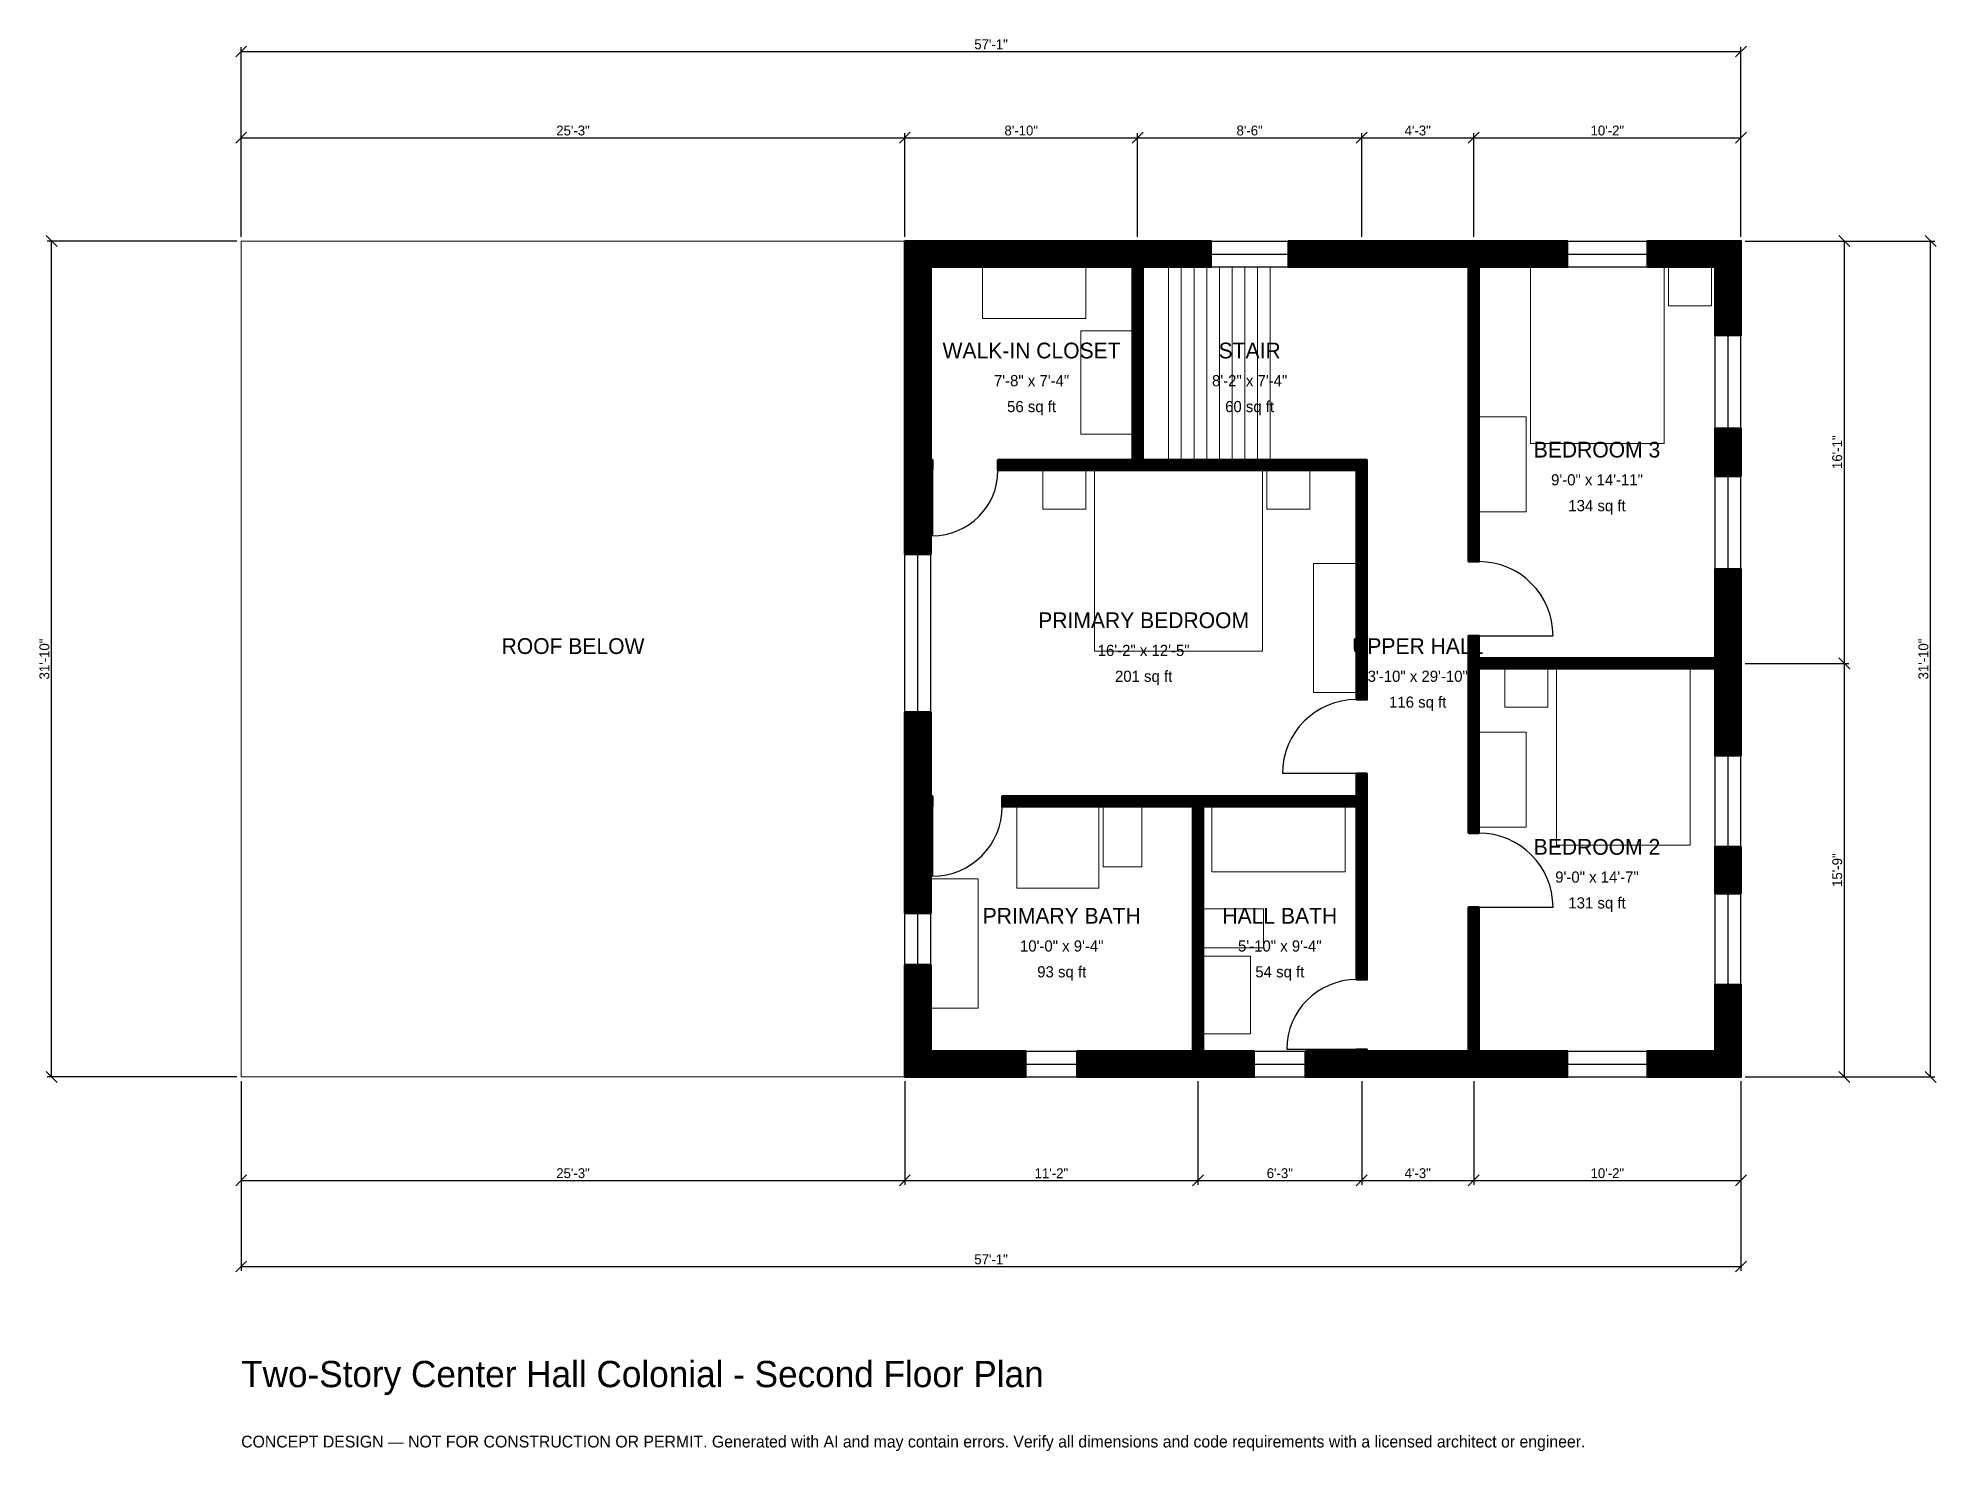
# Model space of a CAD drawing. Header units: inches. Extents: x -93 to 774, y -171 to 475.
import ezdxf
from ezdxf.enums import TextEntityAlignment as Align

# ---------------------------------------------------------------- set-up
doc = ezdxf.new("R2010")
doc.units = ezdxf.units.IN
doc.header["$MEASUREMENT"] = 0
doc.linetypes.add('DASHED', pattern=[0.6, 0.5, -0.1])
for name, color, linetype, lineweight in [('A-ANNO-DIMS', 1, 'Continuous', 13), ('A-ANNO-TEXT', 7, 'Continuous', 18), ('A-AREA-IDEN', 7, 'Continuous', 18), ('A-DOOR', 2, 'Continuous', 25), ('A-FLOR-FIXT', 9, 'Continuous', 13), ('A-FLOR-STRS', 3, 'Continuous', 18), ('A-FURN', 9, 'Continuous', 13), ('A-GLAZ', 4, 'Continuous', 25), ('A-SITE-PAVE', 8, 'Continuous', 13), ('A-WALL', 7, 'Continuous', 50), ('A-WALL-PATT', 8, 'Continuous', 13)]:
    doc.layers.add(name, color=color, linetype=linetype, lineweight=lineweight)
doc.dimstyles.new('PLAN', dxfattribs={"dimtxt": 4.5, "dimasz": 3, "dimexe": 2, "dimexo": 2, "dimgap": 1, "dimtad": 1, "dimdec": 0, "dimlunit": 4, "dimtsz": 2.5, "dimcen": 2.5, "dimclrd": 1, "dimclre": 1, "dimazin": 3, "dimtfac": 1, "dimtmove": 0, "dimatfit": 3})

msp = doc.modelspace()

# ---------------------------------------------------------------- hatches: boundary and pattern name
at = {"layer": 'A-WALL-PATT'}
h = msp.add_hatch(dxfattribs=at)
h.set_pattern_fill('ANSI31', color=8, scale=0.8)
h.paths.add_polyline_path([(431.1024, 0), (381.8898, 0), (381.8898, 11.811), (431.1024, 11.811), (434.6457, 11.811), (434.6457, 123.622), (347.6378, 123.622), (347.6378, 128.3465), (434.6457, 128.3465), (439.3701, 128.3465), (509.4488, 128.3465), (509.4488, 138.5827), (514.1732, 138.5827), (514.1732, 128.3465), (514.1732, 123.622), (514.1732, 44.4882), (509.4488, 44.4882), (509.4488, 123.622), (439.3701, 123.622), (439.3701, 11.811), (442.9134, 11.811), (462.5984, 11.811), (462.5984, 0), (442.9134, 0), (439.3701, 0), (439.3701, 0), (434.6457, 0), (434.6457, 0), (431.1024, 0)])
h.paths.add_polyline_path([(314.9606, 0), (314.9606, 0), (303.1496, 0), (303.1496, 0), (303.1496, 0), (303.1496, 11.811), (303.1496, 11.811), (303.1496, 51.1811), (314.9606, 51.1811), (314.9606, 11.811), (358.2677, 11.811), (358.2677, 0), (314.9606, 0)])
h.paths.add_polyline_path([(303.1496, 120.0787), (303.1496, 123.622), (303.1496, 123.622), (303.1496, 128.3465), (303.1496, 128.3465), (303.1496, 131.8898), (303.1496, 166.7323), (314.9606, 166.7323), (314.9606, 131.8898), (314.9606, 128.3465), (315.748, 128.3465), (315.748, 123.622), (314.9606, 123.622), (314.9606, 120.0787), (314.9606, 74.8031), (303.1496, 74.8031), (303.1496, 120.0787)])
h.paths.add_polyline_path([(303.1496, 273.622), (303.1496, 277.1654), (303.1496, 277.1654), (303.1496, 281.8898), (303.1496, 281.8898), (303.1496, 285.4331), (303.1496, 370.0787), (303.1496, 370.0787), (303.1496, 381.8898), (303.1496, 381.8898), (303.1496, 381.8898), (314.9606, 381.8898), (314.9606, 381.8898), (403.5433, 381.8898), (407.0866, 381.8898), (407.0866, 381.8898), (411.811, 381.8898), (411.811, 381.8898), (415.3543, 381.8898), (442.9134, 381.8898), (442.9134, 370.0787), (415.3543, 370.0787), (411.811, 370.0787), (411.811, 281.8898), (509.4488, 281.8898), (514.1732, 281.8898), (514.1732, 277.1654), (514.1732, 172.4409), (509.4488, 172.4409), (509.4488, 277.1654), (411.811, 277.1654), (407.0866, 277.1654), (345.6693, 277.1654), (345.6693, 281.8898), (407.0866, 281.8898), (407.0866, 370.0787), (403.5433, 370.0787), (314.9606, 370.0787), (314.9606, 285.4331), (314.9606, 281.8898), (315.748, 281.8898), (315.748, 277.1654), (314.9606, 277.1654), (314.9606, 273.622), (314.9606, 238.7795), (303.1496, 238.7795), (303.1496, 273.622)])
h.paths.add_polyline_path([(505.9055, 381.8898), (517.7165, 381.8898), (557.0866, 381.8898), (560.6299, 381.8898), (560.6299, 381.8898), (565.3543, 381.8898), (565.3543, 381.8898), (568.8976, 381.8898), (605.7087, 381.8898), (605.7087, 370.0787), (568.8976, 370.0787), (565.3543, 370.0787), (565.3543, 235.4331), (560.6299, 235.4331), (560.6299, 370.0787), (557.0866, 370.0787), (517.7165, 370.0787), (505.9055, 370.0787), (478.3465, 370.0787), (478.3465, 381.8898), (505.9055, 381.8898)])
h.paths.add_polyline_path([(673.2283, 381.8898), (673.2283, 381.8898), (685.0394, 381.8898), (685.0394, 381.8898), (685.0394, 381.8898), (685.0394, 370.0787), (685.0394, 370.0787), (685.0394, 338.8451), (673.2283, 338.8451), (673.2283, 370.0787), (642.3228, 370.0787), (642.3228, 381.8898), (673.2283, 381.8898)])
h.paths.add_polyline_path([(685.0394, 274.5407), (673.2283, 274.5407), (673.2283, 296.3255), (685.0394, 296.3255), (685.0394, 274.5407)])
h.paths.add_polyline_path([(685.0394, 194.8819), (685.0394, 191.3386), (685.0394, 191.3386), (685.0394, 186.6142), (685.0394, 186.6142), (685.0394, 183.0709), (685.0394, 146.8504), (673.2283, 146.8504), (673.2283, 183.0709), (673.2283, 186.6142), (565.3543, 186.6142), (565.3543, 111.4173), (560.6299, 111.4173), (560.6299, 186.6142), (560.6299, 191.3386), (560.6299, 201.5748), (565.3543, 201.5748), (565.3543, 191.3386), (673.2283, 191.3386), (673.2283, 194.8819), (673.2283, 232.021), (685.0394, 232.021), (685.0394, 194.8819)])
h.paths.add_polyline_path([(685.0394, 83.8583), (673.2283, 83.8583), (673.2283, 105.1181), (685.0394, 105.1181), (685.0394, 83.8583)])
h.paths.add_polyline_path([(685.0394, 11.811), (685.0394, 11.811), (685.0394, 0), (685.0394, 0), (685.0394, 0), (673.2283, 0), (673.2283, 0), (642.3228, 0), (642.3228, 11.811), (673.2283, 11.811), (673.2283, 42.126), (685.0394, 42.126), (685.0394, 11.811)])
h.paths.add_polyline_path([(568.8976, 0), (565.3543, 0), (565.3543, 0), (560.6299, 0), (560.6299, 0), (557.0866, 0), (517.7165, 0), (514.1732, 0), (514.1732, 0), (509.4488, 0), (509.4488, 0), (505.9055, 0), (486.2205, 0), (486.2205, 11.811), (505.9055, 11.811), (509.4488, 11.811), (509.4488, 12.5984), (514.1732, 12.5984), (514.1732, 11.811), (517.7165, 11.811), (557.0866, 11.811), (560.6299, 11.811), (560.6299, 77.5591), (565.3543, 77.5591), (565.3543, 11.811), (568.8976, 11.811), (605.7087, 11.811), (605.7087, 0), (568.8976, 0)])

# ---------------------------------------------------------------- linework, layer by layer
at = {"layer": 'A-DOOR'}
for p, q in [((315.748, 277.1654), (315.748, 247.2441)), ((565.3543, 201.5748), (599.2126, 201.5748)), ((509.4488, 138.5827), (475.5906, 138.5827)), ((315.748, 123.622), (315.748, 91.7323)), ((565.3543, 77.5591), (599.2126, 77.5591)), ((509.4488, 12.5984), (477.5591, 12.5984))]:
    msp.add_line(p, q, dxfattribs=at)
for centre, radius, start, end in [((315.748, 277.1654), 29.9213, 270, 360), ((565.3543, 201.5748), 33.8583, 0, 90), ((509.4488, 138.5827), 33.8583, 90, 180), ((315.748, 123.622), 31.8898, 270, 360), ((565.3543, 77.5591), 33.8583, 0, 90), ((509.4488, 12.5984), 31.8898, 90, 180)]:
    msp.add_arc(centre, radius, start, end, dxfattribs=at)
at = {"layer": 'A-FLOR-FIXT'}
for points in [[(354.3307, 86.2205), (391.7323, 86.2205), (391.7323, 123.622), (354.3307, 123.622)], [(393.7008, 96.063), (411.4173, 96.063), (411.4173, 123.622), (393.7008, 123.622)], [(443.3071, 93.7008), (504.3307, 93.7008), (504.3307, 123.622), (443.3071, 123.622)], [(314.9606, 31.4961), (336.6142, 31.4961), (336.6142, 90.5512), (314.9606, 90.5512)], [(439.3701, 59.0551), (466.9291, 59.0551), (466.9291, 76.7717), (439.3701, 76.7717)], [(439.3701, 19.685), (461.0236, 19.685), (461.0236, 55.1181), (439.3701, 55.1181)]]:
    msp.add_lwpolyline(points, close=True, dxfattribs=at)
at = {"layer": 'A-FLOR-STRS'}
for p, q in [((423.622, 281.8898), (423.622, 370.0787)), ((429.4291, 281.8898), (429.4291, 370.0787)), ((435.2362, 281.8898), (435.2362, 370.0787)), ((441.0433, 281.8898), (441.0433, 370.0787)), ((446.8504, 281.8898), (446.8504, 370.0787)), ((452.6575, 281.8898), (452.6575, 370.0787)), ((458.4646, 281.8898), (458.4646, 370.0787)), ((464.2717, 281.8898), (464.2717, 370.0787)), ((470.0787, 281.8898), (470.0787, 370.0787))]:
    msp.add_line(p, q, dxfattribs=at)
at = {"layer": 'A-FURN'}
for points in [[(338.5827, 346.4567), (385.8268, 346.4567), (385.8268, 370.0787), (338.5827, 370.0787)], [(588.9764, 289.3701), (650, 289.3701), (650, 370.0787), (588.9764, 370.0787)], [(651.9685, 352.3622), (671.6535, 352.3622), (671.6535, 370.0787), (651.9685, 370.0787)], [(383.4646, 293.7008), (407.0866, 293.7008), (407.0866, 340.9449), (383.4646, 340.9449)], [(565.3543, 258.2677), (587.0079, 258.2677), (587.0079, 301.5748), (565.3543, 301.5748)], [(366.1417, 259.4488), (385.8268, 259.4488), (385.8268, 277.1654), (366.1417, 277.1654)], [(389.7638, 194.4882), (466.5354, 194.4882), (466.5354, 277.1654), (389.7638, 277.1654)], [(468.5039, 259.4488), (488.189, 259.4488), (488.189, 277.1654), (468.5039, 277.1654)], [(489.7638, 175.5906), (509.4488, 175.5906), (509.4488, 234.6457), (489.7638, 234.6457)], [(577.1654, 168.8976), (596.8504, 168.8976), (596.8504, 186.6142), (577.1654, 186.6142)], [(600.7874, 105.9055), (661.811, 105.9055), (661.811, 186.6142), (600.7874, 186.6142)], [(565.3543, 114.1732), (587.0079, 114.1732), (587.0079, 157.4803), (565.3543, 157.4803)]]:
    msp.add_lwpolyline(points, close=True, dxfattribs=at)
at = {"layer": 'A-GLAZ'}
for p, q in [((442.9134, 381.8898), (478.3465, 381.8898)), ((605.7087, 381.8898), (642.3228, 381.8898)), ((442.9134, 375.9843), (478.3465, 375.9843)), ((605.7087, 375.9843), (642.3228, 375.9843)), ((442.9134, 370.0787), (478.3465, 370.0787)), ((605.7087, 370.0787), (642.3228, 370.0787)), ((673.2283, 296.3255), (673.2283, 338.8451)), ((679.1339, 296.3255), (679.1339, 338.8451)), ((685.0394, 296.3255), (685.0394, 338.8451)), ((673.2283, 232.021), (673.2283, 274.5407)), ((679.1339, 232.021), (679.1339, 274.5407)), ((685.0394, 232.021), (685.0394, 274.5407)), ((303.1496, 166.7323), (303.1496, 238.7795)), ((309.0551, 166.7323), (309.0551, 238.7795)), ((314.9606, 166.7323), (314.9606, 238.7795)), ((673.2283, 105.1181), (673.2283, 146.8504)), ((679.1339, 105.1181), (679.1339, 146.8504)), ((685.0394, 105.1181), (685.0394, 146.8504)), ((673.2283, 42.126), (673.2283, 83.8583)), ((679.1339, 42.126), (679.1339, 83.8583)), ((685.0394, 42.126), (685.0394, 83.8583)), ((303.1496, 51.1811), (303.1496, 74.8031)), ((309.0551, 51.1811), (309.0551, 74.8031)), ((314.9606, 51.1811), (314.9606, 74.8031)), ((358.2677, 11.811), (381.8898, 11.811)), ((462.5984, 11.811), (486.2205, 11.811)), ((605.7087, 11.811), (642.3228, 11.811)), ((358.2677, 5.9055), (381.8898, 5.9055)), ((358.2677, 0), (381.8898, 0)), ((462.5984, 5.9055), (486.2205, 5.9055)), ((462.5984, 0), (486.2205, 0)), ((605.7087, 5.9055), (642.3228, 5.9055)), ((605.7087, 0), (642.3228, 0))]:
    msp.add_line(p, q, dxfattribs=at)
at = {"layer": 'A-SITE-PAVE', "linetype": 'DASHED'}
msp.add_lwpolyline([(0, 0), (303.1496, 0), (303.1496, 381.8898), (0, 381.8898)], close=True, dxfattribs=at)
at = {"layer": 'A-WALL'}
for points in [[(303.1496, 273.622), (303.1496, 277.1654), (303.1496, 277.1654), (303.1496, 281.8898), (303.1496, 281.8898), (303.1496, 285.4331), (303.1496, 370.0787), (303.1496, 370.0787), (303.1496, 381.8898), (303.1496, 381.8898), (303.1496, 381.8898), (314.9606, 381.8898), (314.9606, 381.8898), (403.5433, 381.8898), (407.0866, 381.8898), (407.0866, 381.8898), (411.811, 381.8898), (411.811, 381.8898), (415.3543, 381.8898), (442.9134, 381.8898), (442.9134, 370.0787), (415.3543, 370.0787), (411.811, 370.0787), (411.811, 281.8898), (509.4488, 281.8898), (514.1732, 281.8898), (514.1732, 277.1654), (514.1732, 172.4409), (509.4488, 172.4409), (509.4488, 277.1654), (411.811, 277.1654), (407.0866, 277.1654), (345.6693, 277.1654), (345.6693, 281.8898), (407.0866, 281.8898), (407.0866, 370.0787), (403.5433, 370.0787), (314.9606, 370.0787), (314.9606, 285.4331), (314.9606, 281.8898), (315.748, 281.8898), (315.748, 277.1654), (314.9606, 277.1654), (314.9606, 273.622), (314.9606, 238.7795), (303.1496, 238.7795), (303.1496, 273.622)], [(505.9055, 381.8898), (517.7165, 381.8898), (557.0866, 381.8898), (560.6299, 381.8898), (560.6299, 381.8898), (565.3543, 381.8898), (565.3543, 381.8898), (568.8976, 381.8898), (605.7087, 381.8898), (605.7087, 370.0787), (568.8976, 370.0787), (565.3543, 370.0787), (565.3543, 235.4331), (560.6299, 235.4331), (560.6299, 370.0787), (557.0866, 370.0787), (517.7165, 370.0787), (505.9055, 370.0787), (478.3465, 370.0787), (478.3465, 381.8898), (505.9055, 381.8898)], [(673.2283, 381.8898), (673.2283, 381.8898), (685.0394, 381.8898), (685.0394, 381.8898), (685.0394, 381.8898), (685.0394, 370.0787), (685.0394, 370.0787), (685.0394, 338.8451), (673.2283, 338.8451), (673.2283, 370.0787), (642.3228, 370.0787), (642.3228, 381.8898), (673.2283, 381.8898)], [(685.0394, 274.5407), (673.2283, 274.5407), (673.2283, 296.3255), (685.0394, 296.3255), (685.0394, 274.5407)], [(685.0394, 194.8819), (685.0394, 191.3386), (685.0394, 191.3386), (685.0394, 186.6142), (685.0394, 186.6142), (685.0394, 183.0709), (685.0394, 146.8504), (673.2283, 146.8504), (673.2283, 183.0709), (673.2283, 186.6142), (565.3543, 186.6142), (565.3543, 111.4173), (560.6299, 111.4173), (560.6299, 186.6142), (560.6299, 191.3386), (560.6299, 201.5748), (565.3543, 201.5748), (565.3543, 191.3386), (673.2283, 191.3386), (673.2283, 194.8819), (673.2283, 232.021), (685.0394, 232.021), (685.0394, 194.8819)], [(303.1496, 120.0787), (303.1496, 123.622), (303.1496, 123.622), (303.1496, 128.3465), (303.1496, 128.3465), (303.1496, 131.8898), (303.1496, 166.7323), (314.9606, 166.7323), (314.9606, 131.8898), (314.9606, 128.3465), (315.748, 128.3465), (315.748, 123.622), (314.9606, 123.622), (314.9606, 120.0787), (314.9606, 74.8031), (303.1496, 74.8031), (303.1496, 120.0787)], [(431.1024, 0), (381.8898, 0), (381.8898, 11.811), (431.1024, 11.811), (434.6457, 11.811), (434.6457, 123.622), (347.6378, 123.622), (347.6378, 128.3465), (434.6457, 128.3465), (439.3701, 128.3465), (509.4488, 128.3465), (509.4488, 138.5827), (514.1732, 138.5827), (514.1732, 128.3465), (514.1732, 123.622), (514.1732, 44.4882), (509.4488, 44.4882), (509.4488, 123.622), (439.3701, 123.622), (439.3701, 11.811), (442.9134, 11.811), (462.5984, 11.811), (462.5984, 0), (442.9134, 0), (439.3701, 0), (439.3701, 0), (434.6457, 0), (434.6457, 0), (431.1024, 0)], [(685.0394, 83.8583), (673.2283, 83.8583), (673.2283, 105.1181), (685.0394, 105.1181), (685.0394, 83.8583)], [(568.8976, 0), (565.3543, 0), (565.3543, 0), (560.6299, 0), (560.6299, 0), (557.0866, 0), (517.7165, 0), (514.1732, 0), (514.1732, 0), (509.4488, 0), (509.4488, 0), (505.9055, 0), (486.2205, 0), (486.2205, 11.811), (505.9055, 11.811), (509.4488, 11.811), (509.4488, 12.5984), (514.1732, 12.5984), (514.1732, 11.811), (517.7165, 11.811), (557.0866, 11.811), (560.6299, 11.811), (560.6299, 77.5591), (565.3543, 77.5591), (565.3543, 11.811), (568.8976, 11.811), (605.7087, 11.811), (605.7087, 0), (568.8976, 0)], [(314.9606, 0), (314.9606, 0), (303.1496, 0), (303.1496, 0), (303.1496, 0), (303.1496, 11.811), (303.1496, 11.811), (303.1496, 51.1811), (314.9606, 51.1811), (314.9606, 11.811), (358.2677, 11.811), (358.2677, 0), (314.9606, 0)], [(685.0394, 11.811), (685.0394, 11.811), (685.0394, 0), (685.0394, 0), (685.0394, 0), (673.2283, 0), (673.2283, 0), (642.3228, 0), (642.3228, 11.811), (673.2283, 11.811), (673.2283, 42.126), (685.0394, 42.126), (685.0394, 11.811)]]:
    msp.add_lwpolyline(points, close=True, dxfattribs=at)

# ---------------------------------------------------------------- texts
at = {"layer": 'A-ANNO-TEXT'}
for s, height, p in [('Two-Story Center Hall Colonial - Second Floor Plan', 12, (0, -141.7323)), ('CONCEPT DESIGN — NOT FOR CONSTRUCTION OR PERMIT. Generated with AI and may contain errors. Verify all dimensions and code requirements with a licensed architect or engineer.', 5.4, (0, -169.2913))]:
    msp.add_text(s, height=height, dxfattribs=at).set_placement(p)
at = {"layer": 'A-AREA-IDEN'}
for s, height, p in [('WALK-IN CLOSET', 7.2, (361.0236, 331.8898)), ('STAIR', 7.2, (460.6299, 331.8898)), ('7\'-8" x 7\'-4"', 5.1, (361.0236, 318.1102)), ('8\'-2" x 7\'-4"', 5.1, (460.6299, 318.1102)), ('56 sq ft', 5.1, (361.0236, 306.2992)), ('60 sq ft', 5.1, (460.6299, 306.2992)), ('BEDROOM 3', 7.2, (619.2913, 286.6142)), ('9\'-0" x 14\'-11"', 5.1, (619.2913, 272.8346)), ('134 sq ft', 5.1, (619.2913, 261.0236)), ('PRIMARY BEDROOM', 7.2, (412.2047, 208.6614)), ('ROOF BELOW', 7.2, (151.5748, 196.8504)), ('UPPER HALL', 7.2, (537.4016, 196.8504)), ('16\'-2" x 12\'-5"', 5.1, (412.2047, 194.8819)), ('201 sq ft', 5.1, (412.2047, 183.0709)), ('3\'-10" x 29\'-10"', 5.1, (537.4016, 183.0709)), ('116 sq ft', 5.1, (537.4016, 171.2598)), ('BEDROOM 2', 7.2, (619.2913, 105.1181)), ('9\'-0" x 14\'-7"', 5.1, (619.2913, 91.3386)), ('131 sq ft', 5.1, (619.2913, 79.5276)), ('PRIMARY BATH', 7.2, (374.8031, 73.622)), ('HALL BATH', 7.2, (474.4094, 73.622)), ('10\'-0" x 9\'-4"', 5.1, (374.8031, 59.8425)), ('5\'-10" x 9\'-4"', 5.1, (474.4094, 59.8425)), ('93 sq ft', 5.1, (374.8031, 48.0315)), ('54 sq ft', 5.1, (474.4094, 48.0315))]:
    msp.add_text(s, height=height, dxfattribs=at).set_placement(p, align=Align.MIDDLE_CENTER)

# ---------------------------------------------------------------- dimensions: what is measured, and where the dimension line sits
at = {"layer": 'A-ANNO-DIMS'}
for base, p1, p2, text in [((0, 468.5039), (0, 381.8898), (685.0394, 381.8898), '57\'-1"'), ((0, 429.1339), (0, 381.8898), (303.1496, 381.8898), '25\'-3"'), ((303.1496, 429.1339), (303.1496, 381.8898), (409.4488, 381.8898), '8\'-10"'), ((409.4488, 429.1339), (409.4488, 381.8898), (511.811, 381.8898), '8\'-6"'), ((511.811, 429.1339), (511.811, 381.8898), (562.9921, 381.8898), '4\'-3"'), ((562.9921, 429.1339), (562.9921, 381.8898), (685.0394, 381.8898), '10\'-2"'), ((0, -47.2441), (0, 0), (303.1496, 0), '25\'-3"'), ((0, -86.6142), (0, 0), (685.0394, 0), '57\'-1"'), ((303.1496, -47.2441), (303.1496, 0), (437.0079, 0), '11\'-2"'), ((437.0079, -47.2441), (437.0079, 0), (511.811, 0), '6\'-3"'), ((511.811, -47.2441), (511.811, 0), (562.9921, 0), '4\'-3"'), ((562.9921, -47.2441), (562.9921, 0), (685.0394, 0), '10\'-2"')]:
    msp.add_linear_dim(base=base, p1=p1, p2=p2, text=text, dimstyle='PLAN', dxfattribs=at).render()
for base, p1, p2, text in [((-86.6142, 0), (0, 0), (0, 381.8898), '31\'-10"'), ((732.2835, 188.9764), (685.0394, 188.9764), (685.0394, 381.8898), '16\'-1"'), ((771.6535, 0), (685.0394, 0), (685.0394, 381.8898), '31\'-10"'), ((732.2835, 0), (685.0394, 0), (685.0394, 188.9764), '15\'-9"')]:
    msp.add_linear_dim(base=base, p1=p1, p2=p2, angle=90, text=text, dimstyle='PLAN', dxfattribs=at).render()

doc.saveas('drawing.dxf')
